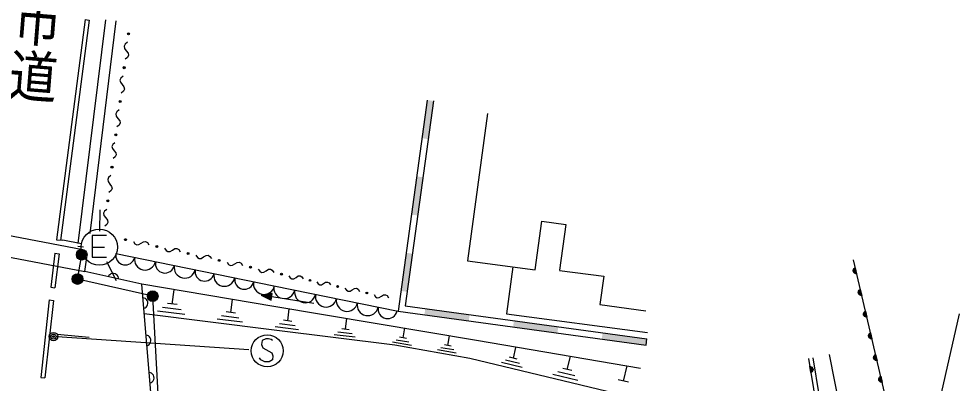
# Model space of a CAD drawing. Units: millimetres, scale not verified. Extents: x 40000 to 680000, y 20000 to 380000.
# Drawn here: x 501504 to 545633, y 310218 to 327316 of the extents above; entities that cross this region are included whole.
import ezdxf
from ezdxf.enums import TextEntityAlignment as Align

# ---------------------------------------------------------------- set-up
doc = ezdxf.new("R2010")
doc.units = ezdxf.units.MM
doc.header["$LTSCALE"] = 1000
doc.layers.add('M-BGD', color=7, linetype='Continuous', lineweight=25)
doc.styles.add('@ＭＳ ゴシック', font='')
doc.styles.get('@ＭＳ ゴシック').set_extended_font_data('@MS Gothic')

msp = doc.modelspace()

# ---------------------------------------------------------------- hatches: boundary and pattern name
at = {"layer": 'M-BGD'}
for points in [[(520661, 323504), (520415, 321713), (520712, 321672), (520958, 323463)], [(520169, 319921), (519923, 318130), (520220, 318089), (520466, 319880)], [(519677, 316338), (519430, 314547), (519728, 314506), (519974, 316297)], [(520538, 313427), (522618, 313142), (522659, 313439), (520579, 313724)], [(524699, 312856), (526779, 312570), (526820, 312867), (524739, 313153)], [(528859, 312284), (530939, 311999), (530980, 312296), (528900, 312581)]]:
    msp.add_hatch(color=256, dxfattribs=at).paths.add_polyline_path(points)

# ---------------------------------------------------------------- linework, layer by layer
for p, q in [((504610, 327277), (503266, 316939)), ((504808, 327251), (503465, 316913)), ((504292, 316780), (505584, 327274)), ((504610, 327277), (504808, 327251)), ((504853, 317246), (506080, 327213)), ((520661, 323504), (519300, 313597)), ((520958, 323463), (519638, 313854)), ((493535, 318584), (504515, 316487)), ((505300, 317350), (505322, 318349)), ((525737, 315530), (526044, 317814)), ((526044, 317816), (527171, 317665)), ((493173, 317636), (504601, 315453)), ((527170, 317665), (526881, 315514)), ((503266, 316939), (503564, 316929)), ((504448, 316760), (503564, 316929)), ((504538, 316600), (504273, 316633)), ((504942, 316600), (505520, 316600)), ((503199, 316312), (502999, 314720)), ((503398, 316287), (503198, 314695)), ((503199, 316312), (503398, 316287)), ((504255, 315106), (504454, 316248)), ((504601, 315453), (504701, 316114)), ((506060, 316308), (513474, 314790)), ((505618, 315929), (506066, 315035)), ((524679, 315672), (524385, 313478)), ((540696, 315409), (540668, 315526)), ((540679, 315559), (540720, 315384)), ((540742, 315370), (540692, 315581)), ((540706, 315602), (540763, 315357)), ((540782, 315355), (540722, 315612)), ((540738, 315622), (540801, 315354)), ((507787, 314303), (504255, 315106)), ((526881, 315512), (528952, 315234)), ((528953, 315234), (528775, 313907)), ((502999, 314720), (503198, 314695)), ((513477, 313818), (507280, 314858)), ((513474, 314790), (519300, 313597)), ((508039, 309715), (507787, 314303)), ((508708, 313932), (508792, 314603)), ((515342, 313958), (512872, 314347)), ((540935, 314391), (540908, 314508)), ((540918, 314541), (540960, 314366)), ((540981, 314353), (540932, 314563)), ((540945, 314584), (541003, 314339)), ((541022, 314337), (540961, 314594)), ((540977, 314604), (541041, 314336)), ((502933, 314124), (502531, 310487)), ((503132, 314102), (502730, 310465)), ((502933, 314124), (503132, 314102)), ((508244, 313780), (509121, 313671)), ((508941, 313903), (508476, 313961)), ((511451, 313533), (511528, 314152)), ((519638, 313854), (530980, 312296)), ((528775, 313908), (530934, 313618)), ((513480, 312706), (507393, 313466)), ((509302, 313438), (508012, 313600)), ((511022, 313393), (511832, 313292)), ((511665, 313506), (511236, 313559)), ((514125, 313144), (514196, 313711)), ((519300, 313597), (530939, 311999)), ((524385, 313479), (531011, 312589)), ((541175, 313373), (541147, 313490)), ((541158, 313523), (541199, 313348)), ((541221, 313335), (541171, 313545)), ((541185, 313566), (541242, 313321)), ((541261, 313319), (541201, 313576)), ((541217, 313586), (541280, 313318)), ((511999, 313077), (510808, 313226)), ((513732, 313015), (514475, 312923)), ((514322, 313119), (513929, 313168)), ((516833, 312749), (516898, 313265)), ((503309, 312525), (504801, 312373)), ((514627, 312726), (513536, 312862)), ((517290, 312370), (516297, 312494)), ((516476, 312633), (517151, 312549)), ((517012, 312727), (516655, 312772)), ((519534, 312348), (519615, 312809)), ((521639, 311986), (521720, 312446)), ((541414, 312355), (541387, 312472)), ((541397, 312505), (541438, 312330)), ((541460, 312317), (541411, 312527)), ((541424, 312549), (541482, 312303)), ((541501, 312302), (541440, 312559)), ((541456, 312568), (541519, 312300)), ((503297, 312406), (512297, 311806)), ((519927, 311986), (519041, 312142)), ((519208, 312259), (519810, 312153)), ((519694, 312320), (519374, 312376)), ((521799, 311957), (521479, 312014)), ((530939, 311999), (530980, 312296)), ((522032, 311624), (521146, 311780)), ((521313, 311897), (521915, 311791)), ((524713, 311389), (524834, 311895)), ((525124, 310962), (524152, 311195)), ((524345, 311313), (525006, 311155)), ((524888, 311347), (524538, 311432)), ((527243, 310865), (527389, 311471)), ((541653, 311337), (541626, 311454)), ((541637, 311487), (541678, 311312)), ((541699, 311299), (541650, 311509)), ((541663, 311531), (541721, 311285)), ((541740, 311284), (541680, 311541)), ((541696, 311551), (541759, 311282)), ((526801, 310773), (527595, 310583)), ((527453, 310814), (527033, 310915)), ((529876, 310319), (530046, 311027)), ((538686, 310729), (538642, 311001)), ((538660, 310998), (538703, 310738)), ((538720, 310747), (538679, 310995)), ((538700, 310980), (538735, 310767)), ((538750, 310788), (538721, 310966)), ((538743, 310939), (538763, 310820)), ((502531, 310487), (502730, 310465)), ((527737, 310351), (526570, 310631)), ((530121, 310260), (529631, 310378)), ((541893, 310319), (541865, 310436)), ((541876, 310469), (541917, 310294)), ((541939, 310281), (541889, 310491)), ((541903, 310513), (541961, 310267)), ((541979, 310266), (541919, 310523)), ((541935, 310533), (541998, 310264))]:
    msp.add_line(p, q, dxfattribs=at)
for points in [[(506598, 326214), (506491, 326126), (506447, 326031), (506466, 325928), (506549, 325817), (506632, 325706), (506652, 325603), (506608, 325507), (506500, 325420)], [(506402, 324626), (506295, 324538), (506251, 324443), (506270, 324340), (506353, 324229), (506436, 324118), (506456, 324015), (506412, 323919), (506304, 323832)], [(506206, 323038), (506099, 322950), (506055, 322855), (506074, 322752), (506157, 322641), (506240, 322530), (506260, 322427), (506216, 322331), (506108, 322244)], [(523497, 322877), (522567, 315956), (525739, 315530)], [(506017, 321499), (505916, 321417), (505875, 321328), (505893, 321231), (505971, 321127), (506049, 321023), (506067, 320926), (506026, 320837), (505925, 320755)], [(505827, 319961), (505719, 319874), (505675, 319778), (505695, 319675), (505778, 319564), (505861, 319453), (505880, 319350), (505836, 319255), (505729, 319167)], [(505631, 318373), (505523, 318286), (505479, 318190), (505499, 318087), (505582, 317976), (505665, 317865), (505685, 317762), (505640, 317667), (505533, 317579)], [(505622, 317144), (504942, 317144), (504942, 316124), (505622, 316124)], [(506881, 316871), (506953, 316763), (507038, 316713), (507136, 316722), (507247, 316790), (507358, 316858), (507456, 316867), (507541, 316817), (507613, 316709)], [(508346, 316547), (508418, 316439), (508503, 316390), (508601, 316399), (508712, 316466), (508823, 316534), (508921, 316543), (509006, 316494), (509078, 316386)], [(509810, 316224), (509883, 316116), (509968, 316066), (510066, 316075), (510177, 316143), (510288, 316210), (510386, 316219), (510471, 316170), (510543, 316062)], [(539254, 291411), (541222, 298595), (542822, 306840), (540667, 316001)], [(511275, 315900), (511347, 315792), (511432, 315742), (511530, 315751), (511641, 315819), (511752, 315887), (511850, 315896), (511935, 315846), (512007, 315738)], [(512740, 315576), (512812, 315468), (512897, 315419), (512995, 315428), (513106, 315495), (513217, 315563), (513315, 315572), (513400, 315523), (513472, 315414)], [(513509, 302784), (507708, 309596), (507280, 314858), (504601, 315453)], [(506185, 315101), (506178, 315164), (506160, 315219), (506122, 315279), (506080, 315319), (506025, 315352), (505947, 315369), (505884, 315362), (505829, 315344), (505769, 315306), (505729, 315264), (505697, 315209)], [(514171, 315260), (514238, 315159), (514318, 315113), (514409, 315121), (514513, 315184), (514616, 315248), (514708, 315256), (514787, 315210), (514855, 315109)], [(515489, 314969), (515552, 314875), (515626, 314832), (515710, 314840), (515807, 314898), (515903, 314957), (515988, 314965), (516061, 314922), (516124, 314828)], [(516807, 314677), (516875, 314576), (516954, 314530), (517046, 314539), (517149, 314602), (517253, 314665), (517344, 314673), (517424, 314627), (517491, 314526)], [(507372, 313731), (507430, 313756), (507477, 313790), (507523, 313844), (507549, 313896), (507564, 313958), (507558, 314038), (507533, 314096), (507499, 314143), (507445, 314189), (507393, 314215), (507331, 314230)], [(518174, 314375), (518242, 314274), (518321, 314228), (518413, 314236), (518516, 314300), (518620, 314363), (518711, 314371), (518791, 314325), (518858, 314224)], [(530672, 310901), (522985, 312223), (513477, 313818)], [(545633, 313476), (540618, 291357), (539254, 291411)], [(507514, 311978), (507572, 312002), (507620, 312036), (507666, 312090), (507691, 312142), (507706, 312204), (507700, 312284), (507675, 312342), (507641, 312389), (507587, 312435), (507535, 312461), (507474, 312476)], [(530280, 309549), (522675, 311376), (519149, 311998), (513480, 312706)], [(513402, 312214), (513342, 312274), (513222, 312304), (513102, 312304), (512922, 312214), (512892, 312034), (512952, 311884), (513372, 311644), (513432, 311494), (513402, 311314), (513252, 311224), (513042, 311224), (512862, 311314), (512802, 311404)], [(538623, 295336), (540994, 304197), (539545, 311570)], [(538562, 311377), (539747, 304165), (536331, 291423)], [(538759, 311410), (539951, 304155), (536524, 291372)], [(507657, 310224), (507715, 310248), (507762, 310282), (507808, 310336), (507834, 310388), (507849, 310450), (507842, 310530), (507818, 310588), (507784, 310635), (507730, 310681), (507678, 310707), (507616, 310722)]]:
    msp.add_lwpolyline(points, dxfattribs=at)
for points in [[(540821, 315346), (540784, 315350), (540750, 315360), (540714, 315383), (540690, 315408), (540670, 315440), (540659, 315487), (540662, 315524), (540673, 315558), (540695, 315594), (540720, 315618), (540753, 315638)], [(512872, 314347), (513341, 314111), (513391, 314428)], [(512931, 314338), (513326, 314144), (513366, 314401)], [(512991, 314329), (513311, 314177), (513342, 314374)], [(513050, 314319), (513296, 314210), (513318, 314348)], [(513109, 314310), (513281, 314242), (513293, 314321)], [(513188, 314298), (513266, 314275), (513269, 314295)], [(541061, 314328), (541023, 314332), (540990, 314342), (540954, 314365), (540929, 314390), (540909, 314422), (540898, 314469), (540902, 314506), (540912, 314540), (540935, 314576), (540960, 314600), (540992, 314620)], [(541300, 313310), (541263, 313314), (541229, 313324), (541193, 313347), (541169, 313372), (541149, 313404), (541138, 313451), (541141, 313489), (541152, 313522), (541174, 313558), (541199, 313582), (541232, 313602)], [(541540, 312292), (541502, 312296), (541469, 312306), (541433, 312329), (541408, 312354), (541388, 312386), (541377, 312433), (541381, 312471), (541391, 312504), (541414, 312540), (541439, 312564), (541471, 312584)], [(541779, 311274), (541741, 311278), (541708, 311288), (541672, 311311), (541648, 311336), (541628, 311368), (541617, 311415), (541620, 311453), (541631, 311486), (541653, 311522), (541678, 311546), (541710, 311566)], [(538622, 311010), (538660, 311004), (538692, 310991), (538727, 310966), (538749, 310940), (538767, 310906), (538775, 310859), (538769, 310821), (538756, 310789), (538731, 310754), (538704, 310732), (538671, 310714)], [(542019, 310256), (541981, 310260), (541947, 310270), (541911, 310293), (541887, 310318), (541867, 310350), (541856, 310397), (541860, 310435), (541870, 310468), (541893, 310504), (541918, 310528), (541950, 310548)]]:
    msp.add_lwpolyline(points, close=True, dxfattribs=at)
for centre, radius in [((506647, 326611), 48), ((506647, 326611), 32), ((506647, 326611), 16), ((506647, 326611), 1.6), ((506451, 325023), 48), ((506451, 325023), 32), ((506451, 325023), 16), ((506451, 325023), 1.6), ((506255, 323435), 48), ((506255, 323435), 32), ((506255, 323435), 16), ((506255, 323435), 1.6), ((506062, 321872), 45), ((506062, 321872), 30), ((506062, 321872), 15), ((506062, 321872), 1.5), ((505876, 320358), 48), ((505876, 320358), 32), ((505876, 320358), 16), ((505876, 320358), 1.6), ((505680, 318770), 48), ((505680, 318770), 32), ((505680, 318770), 16), ((505680, 318770), 1.6), ((505282, 316600), 850), ((506515, 316952), 45), ((506515, 316952), 30), ((506515, 316952), 15), ((506515, 316952), 1.5), ((504454, 316248), 250), ((504454, 316248), 220), ((504454, 316248), 190), ((507980, 316628), 45), ((507980, 316628), 30), ((507980, 316628), 15), ((507980, 316628), 1.5), ((504454, 316248), 160), ((504454, 316248), 130), ((504454, 316248), 100), ((504454, 316248), 70), ((504454, 316248), 40), ((504454, 316248), 10), ((509444, 316305), 45), ((509444, 316305), 30), ((509444, 316305), 15), ((509444, 316305), 1.5), ((510909, 315981), 45), ((510909, 315981), 30), ((510909, 315981), 15), ((510909, 315981), 1.5), ((512374, 315657), 45), ((512374, 315657), 30), ((512374, 315657), 15), ((512374, 315657), 1.5), ((504255, 315106), 250), ((504255, 315106), 220), ((504255, 315106), 190), ((504255, 315106), 160), ((504255, 315106), 130), ((504255, 315106), 100), ((504255, 315106), 70), ((504255, 315106), 40), ((504255, 315106), 10), ((513829, 315335), 42), ((513829, 315335), 28), ((513829, 315335), 14), ((513829, 315335), 1.4), ((515172, 315039), 39), ((515172, 315039), 26), ((515172, 315039), 13), ((515172, 315039), 1.3), ((516466, 314753), 42), ((516466, 314753), 28), ((516466, 314753), 14), ((516466, 314753), 1.4), ((507787, 314303), 250), ((507787, 314303), 220), ((507787, 314303), 190), ((507787, 314303), 160), ((507787, 314303), 130), ((507787, 314303), 100), ((507787, 314303), 70), ((507787, 314303), 40), ((507787, 314303), 10), ((517833, 314451), 42), ((517833, 314451), 28), ((517833, 314451), 14), ((517833, 314451), 1.4), ((503129, 312404), 200), ((503129, 312404), 120), ((503129, 312404), 40), ((513162, 311734), 750)]:
    msp.add_circle(centre, radius, dxfattribs=at)
for centre, radius in [((506500, 316217), 450), ((507431, 316027), 500), ((508362, 315836), 450), ((509293, 315646), 500), ((510223, 315455), 450), ((511154, 315265), 500), ((512085, 315074), 450), ((513015, 314884), 500), ((513964, 314690), 500), ((514943, 314489), 500), ((515923, 314289), 500), ((516903, 314088), 500), ((517882, 313887), 500), ((518813, 313697), 450)]:
    msp.add_arc(centre, radius, 168.4319, 348.4319, dxfattribs=at)

# ---------------------------------------------------------------- texts
at = {"layer": 'M-BGD', "style": '@ＭＳ ゴシック', "width": 1.15}
msp.add_text('市道', height=1672, rotation=265.4, dxfattribs=at).set_placement((501142, 328676), align=Align.BOTTOM_LEFT)

doc.saveas('drawing.dxf')
